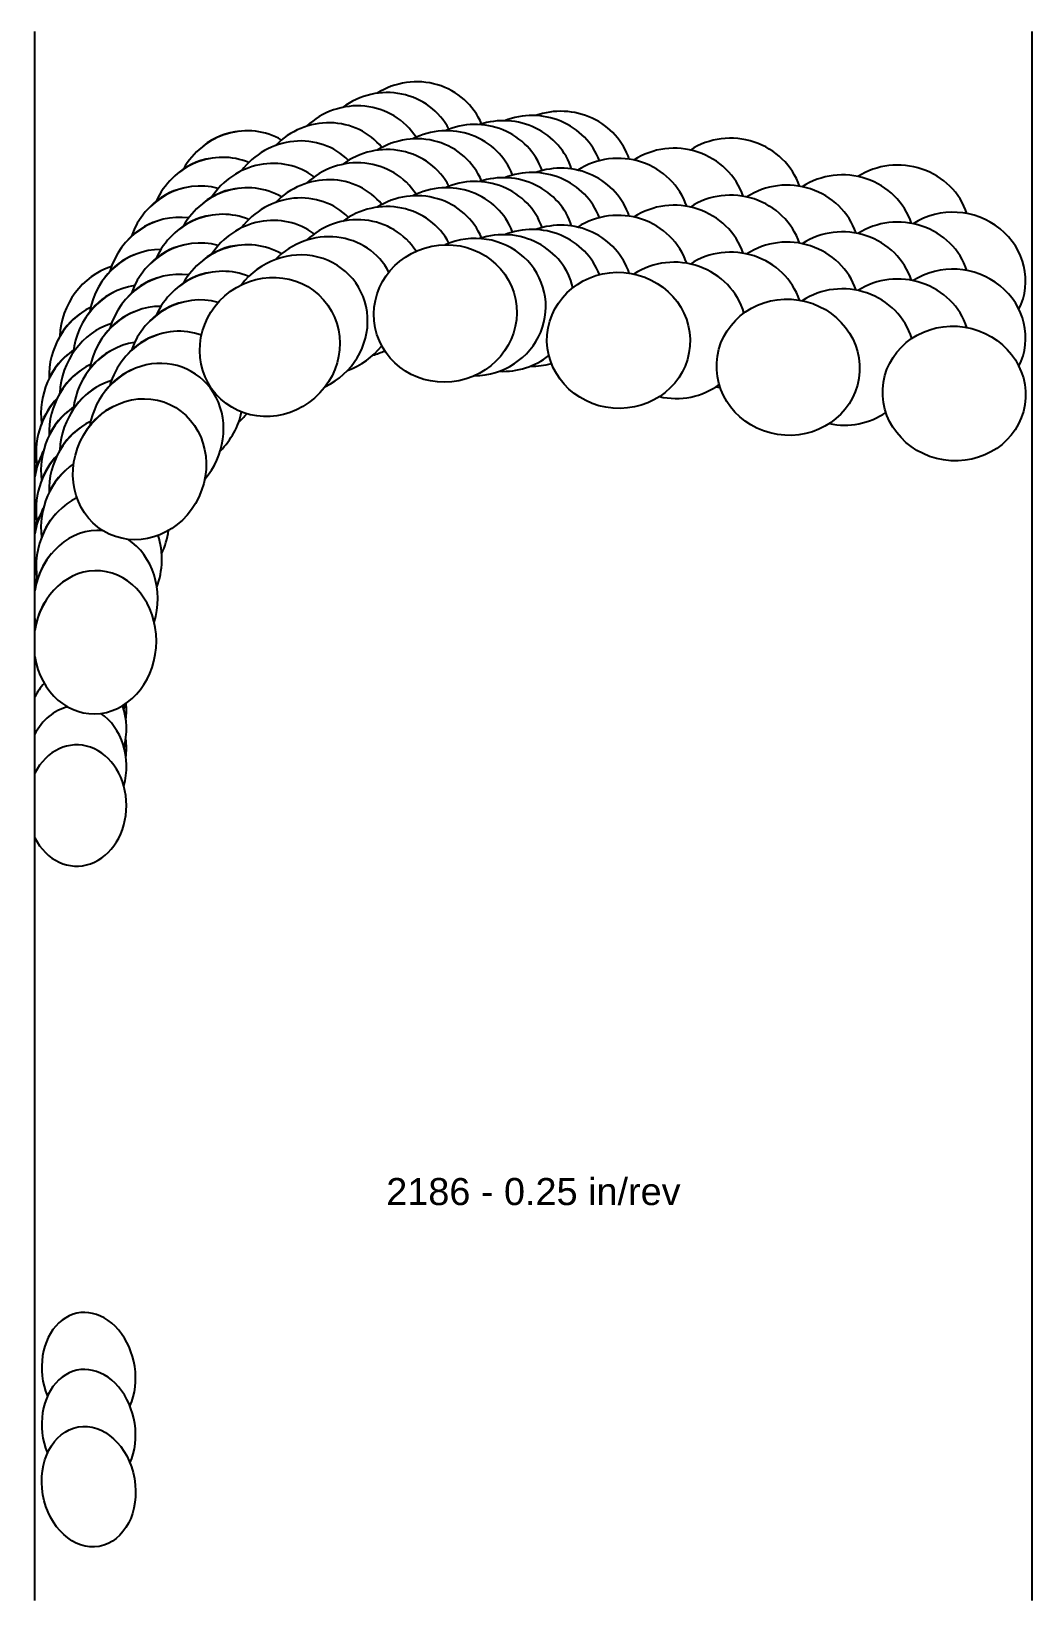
# Model space of a CAD drawing. Header units: inches. Extents: x -4.39 to 0, y -5.68 to 1.21.
import ezdxf
from ezdxf.enums import TextEntityAlignment as Align

# ---------------------------------------------------------------- set-up
doc = ezdxf.new("R2010")
doc.units = ezdxf.units.IN
doc.header["$MEASUREMENT"] = 0
for name, color, linetype, true_color in [('Blade_1', 30, 'Continuous', 0xff7f00), ('Blade_2', 7, 'Continuous', 0xcccc00), ('Blade_3', 7, 'Continuous', 0x00cc00), ('Blade_4', 7, 'Continuous', 0x00cccc), ('Blade_5', 7, 'Continuous', 0x0066cc), ('Blade_6', 190, 'Continuous', 0x7f00ff)]:
    doc.layers.add(name, color=color, linetype=linetype, true_color=true_color)
doc.layers.add('Gage_Line', color=7, linetype='Continuous')
doc.styles.get("Standard").update_dxf_attribs({"font": 'arial.ttf'})

msp = doc.modelspace()

# ---------------------------------------------------------------- linework, layer by layer
at = {"layer": 'Blade_1'}
for centre, major_axis, ratio, start_param, end_param in [((-2.573708, 0.468043), (0.307761, 0.062282), 0.95884938, 6.43896076, 8.13672671), ((-3.34391, 0.321187), (0.236009, 0.207113), 0.95036359, 6.47324603, 8.13831128), ((-1.814105, 0.34999), (0.313, -0.025044), 0.95078467, 6.66723961, 8.53651067), ((-2.573708, 0.218043), (0.307761, 0.062282), 0.95884938, 6.43896076, 8.13672671), ((-1.070303, 0.232099), (0.310134, -0.04912), 0.95105653, 6.74827602, 8.61764348), ((-1.814105, 0.09999), (0.313, -0.025044), 0.95078467, 6.66723961, 8.53651067), ((-0.342001, 0.116799), (0.310134, -0.04912), 0.93969264, 5.99414583, 8.61281781), ((-3.34391, 0.071187), (0.236009, 0.207113), 0.95036359, 6.47324603, 8.13831128), ((-1.070303, -0.017901), (0.310134, -0.04912), 0.95105653, 6.74827602, 8.61764348), ((-0.342001, -0.133201), (0.310134, -0.04912), 0.93969264, 5.99414583, 8.61281781), ((-3.915112, -0.215323), (0.133418, 0.284246), 0.91488843, 6.83229216, 8.21928502), ((-3.953157, -0.175043), (0.126441, 0.234027), 0.87837854, 0.87412803, 1.49051006), ((-3.915112, -0.465323), (0.133418, 0.284246), 0.91488843, 6.83229216, 8.21517703), ((-3.953157, -0.425043), (0.126441, 0.234027), 0.87837854, 0.87412803, 1.49051006), ((-3.953157, -0.675043), (0.126441, 0.234027), 0.87837854, 0.87412803, 1.49051006), ((-4.110412, -0.974741), (0.017985, 0.313485), 0.85642332, 7.64191794, 7.73794759), ((-4.161125, -0.954515), (0.024705, 0.26485), 0.81006969, 1.41235047, 1.4212665), ((-4.110412, -1.224741), (0.017985, 0.313485), 0.85642332, 7.64191794, 7.73794759), ((-4.110412, -1.474741), (0.017985, 0.313485), 0.85642332, 1.82060559, 7.73794759), ((-4.161125, -1.204515), (0.024705, 0.26485), 0.81006969, 1.41235047, 1.4212665), ((-4.161125, -1.454515), (0.024705, 0.26485), 0.81006969, 0.95056167, 1.4212665), ((-4.190513, -2.190825), (0, 0.266), 0.81915209, 2.13187732, 7.2929012), ((-4.190513, -1.940825), (0, 0.266), 0.81915209, 4.56341781, 4.87291615), ((-4.138312, -4.67953), (-0.04619, 0.261959), 0.76604451, 3.99131569, 8.12257971), ((-4.138312, -4.92953), (-0.04619, 0.261959), 0.76604451, 3.99131569, 8.12257971)]:
    msp.add_ellipse(centre, major_axis=major_axis, ratio=ratio, start_param=start_param, end_param=end_param, dxfattribs=at)
for centre, major_axis, ratio in [((-2.573708, -0.031957), (0.307761, 0.062282), 0.95884938), ((-3.34391, -0.178813), (0.236009, 0.207113), 0.95036359), ((-1.814105, -0.15001), (0.313, -0.025044), 0.95078467), ((-1.070303, -0.267901), (0.310134, -0.04912), 0.95105653), ((-0.342001, -0.383201), (0.310134, -0.04912), 0.93969264), ((-3.915112, -0.715323), (0.133418, 0.284246), 0.91488843), ((-4.138312, -5.17953), (-0.04619, 0.261959), 0.76604451)]:
    msp.add_ellipse(centre, major_axis=major_axis, ratio=ratio, dxfattribs=at)
at = {"layer": 'Blade_2'}
for centre, major_axis, ratio, start_param, end_param in [((-2.446707, 0.49585), (0.311639, 0.038433), 0.95931184, 6.49085674, 8.15816634), ((-3.22321, 0.420773), (0.253562, 0.185208), 0.95099602, 6.43191422, 8.16492859), ((-2.446707, 0.24585), (0.311639, 0.038433), 0.95931184, 6.49085674, 8.15816634), ((-3.22321, 0.170773), (0.253562, 0.185208), 0.95099602, 6.43191422, 8.16492859), ((-2.446707, -0.00415), (0.311639, 0.038433), 0.95931184, 4.59544864, 8.15816634), ((-3.842412, -0.059588), (0.149592, 0.276076), 0.92494281, 6.74191143, 8.20679751), ((-3.877583, -0.016711), (0.141025, 0.225539), 0.89047829, 0.86165869, 1.49575266), ((-3.22321, -0.079227), (0.253562, 0.185208), 0.95099602, 4.51652415, 8.16492859), ((-3.842412, -0.309588), (0.149592, 0.276076), 0.92494281, 6.74191143, 8.20679751), ((-3.877583, -0.266711), (0.141025, 0.225539), 0.89047829, 0.86165869, 1.49575266), ((-3.842412, -0.559588), (0.149592, 0.276076), 0.92494281, 4.47589076, 8.20679751), ((-3.877583, -0.516711), (0.141025, 0.225539), 0.89047829, 0.86165869, 1.49575266), ((-4.107712, -0.797208), (0.042666, 0.311088), 0.864945, 7.44852294, 7.8165371), ((-4.156688, -0.772576), (0.046124, 0.26197), 0.81986709, 1.17640761, 1.46092119), ((-4.107712, -0.797208), (0.042666, 0.311088), 0.864945, 8.20593898, 8.29043793), ((-4.107712, -1.047208), (0.042666, 0.311088), 0.864945, 7.44852294, 7.8165371), ((-4.156688, -1.022576), (0.046124, 0.26197), 0.81986709, 1.17640761, 1.46092119), ((-4.107712, -1.297208), (0.042666, 0.311088), 0.864945, 6.32198078, 7.8165371), ((-4.107712, -1.297208), (0.042666, 0.311088), 0.864945, 4.53471807, 5.89792896), ((-4.156688, -1.272576), (0.046124, 0.26197), 0.81986709, 0.92897636, 1.46092119), ((-4.107712, -1.047208), (0.042666, 0.311088), 0.864945, 8.20593898, 8.29043793), ((-4.107712, -1.297208), (0.042666, 0.311088), 0.864945, 8.20593898, 8.29043793), ((-4.190513, -2.019785), (0, 0.266), 0.81915209, 6.46630918, 7.2929012), ((-4.190513, -2.019785), (0, 0.266), 0.81915209, 4.38507212, 5.78048449), ((-4.190513, -1.769785), (0, 0.266), 0.81915209, 4.55001122, 4.81606357)]:
    msp.add_ellipse(centre, major_axis=major_axis, ratio=ratio, start_param=start_param, end_param=end_param, dxfattribs=at)
at = {"layer": 'Blade_3'}
for centre, major_axis, ratio, start_param, end_param in [((-3.098009, 0.501801), (0.269301, 0.161471), 0.95162599, 6.41899202, 8.1264116), ((-2.320207, 0.513912), (0.313823, 0.010547), 0.95478558, 6.54543787, 8.15781023), ((-1.566105, 0.39404), (0.310947, -0.043684), 0.95104261, 6.72992087, 8.59881321), ((-3.098009, 0.251801), (0.269301, 0.161471), 0.95162599, 6.41899202, 8.1264116), ((-2.320207, 0.263912), (0.313823, 0.010547), 0.95478558, 6.54543787, 8.15781023), ((-0.827602, 0.277032), (0.310134, -0.04912), 0.95105653, 6.74137804, 8.61665159), ((-1.566105, 0.14404), (0.310947, -0.043684), 0.95104261, 6.72992087, 8.59881321), ((-3.759711, 0.081896), (0.16735, 0.265688), 0.9315029, 6.67678469, 8.15522715), ((-3.791839, 0.127083), (0.15629, 0.215243), 0.89840903, 0.86199112, 1.5017205), ((-3.098009, 0.001801), (0.269301, 0.161471), 0.95162599, 6.23042179, 8.1264116), ((-2.320207, 0.013912), (0.313823, 0.010547), 0.95478558, 6.47598032, 8.15781023), ((-0.827602, 0.027032), (0.310134, -0.04912), 0.95105653, 6.74137804, 8.61665159), ((-1.566105, -0.10596), (0.310947, -0.043684), 0.95104261, 6.68745096, 8.59881321), ((-3.759711, -0.168104), (0.16735, 0.265688), 0.9315029, 6.67678469, 8.15522715), ((-3.791839, -0.122917), (0.15629, 0.215243), 0.89840903, 0.86199112, 1.5017205), ((-0.827602, -0.222968), (0.310134, -0.04912), 0.95105653, 6.72441932, 8.61665159), ((-3.759711, -0.418104), (0.16735, 0.265688), 0.9315029, 6.47925766, 8.15522715), ((-3.791839, -0.372917), (0.15629, 0.215243), 0.89840903, 0.86199112, 1.5017205), ((-3.098009, 0.001801), (0.269301, 0.161471), 0.95162599, 4.50296739, 5.10479611), ((-2.320207, 0.013912), (0.313823, 0.010547), 0.95478558, 4.62638507, 5.37321666), ((-1.566105, -0.10596), (0.310947, -0.043684), 0.95104261, 4.62369866, 5.51058677), ((-4.093212, -0.627434), (0.06218, 0.307782), 0.87327198, 7.23730542, 8.2715913), ((-4.140496, -0.599382), (0.063148, 0.258396), 0.82948016, 0.9397593, 1.47047313), ((-3.759711, -0.418104), (0.16735, 0.265688), 0.9315029, 4.46620925, 5.09321687), ((-0.827602, -0.222968), (0.310134, -0.04912), 0.95105653, 4.6621907, 5.4983546), ((-4.093212, -0.877434), (0.06218, 0.307782), 0.87327198, 7.23730542, 8.2715913), ((-4.140496, -0.849382), (0.063148, 0.258396), 0.82948016, 0.9397593, 1.47047313), ((-4.093212, -1.127434), (0.06218, 0.307782), 0.87327198, 6.86798865, 8.2715913), ((-4.140496, -1.099382), (0.063148, 0.258396), 0.82948016, 0.91699594, 1.47047313), ((-4.093212, -1.127434), (0.06218, 0.307782), 0.87327198, 4.54075549, 5.28653907), ((-4.190513, -1.855791), (0, 0.266), 0.81915209, 6.99844769, 7.2929012), ((-4.190513, -1.855791), (0, 0.266), 0.81915209, 4.39902647, 5.11048453)]:
    msp.add_ellipse(centre, major_axis=major_axis, ratio=ratio, start_param=start_param, end_param=end_param, dxfattribs=at)
at = {"layer": 'Blade_4'}
for centre, major_axis, ratio, start_param, end_param in [((-2.969309, 0.575797), (0.280523, 0.141077), 0.95716751, 6.37537963, 8.16001577), ((-2.193707, 0.53675), (0.31399, 0.002538), 0.95517121, 6.6203282, 8.23955791), ((-2.969309, 0.325797), (0.280523, 0.141077), 0.95716751, 6.37537963, 8.16001577), ((-3.667711, 0.21992), (0.184541, 0.254049), 0.93783366, 6.61233579, 8.16577076), ((-2.193707, 0.28675), (0.31399, 0.002538), 0.95517121, 6.6203282, 8.23955791), ((-3.69664, 0.267253), (0.170965, 0.203782), 0.90612041, 0.85750754, 1.51323184), ((-2.969309, 0.075797), (0.280523, 0.141077), 0.95716751, 6.37537963, 8.16001577), ((-2.193707, 0.03675), (0.31399, 0.002538), 0.95517121, 6.6203282, 8.23955791), ((-3.667711, -0.03008), (0.184541, 0.254049), 0.93783366, 6.61233579, 8.16577076), ((-3.69664, 0.017253), (0.170965, 0.203782), 0.90612041, 0.85750754, 1.51323184), ((-3.667711, -0.28008), (0.184541, 0.254049), 0.93783366, 6.61233579, 8.16577076), ((-3.69664, -0.232747), (0.170965, 0.203782), 0.90612041, 0.85750754, 1.51323184), ((-4.066412, -0.454713), (0.078417, 0.304051), 0.88910623, 7.07771911, 8.27397795), ((-2.969309, 0.075797), (0.280523, 0.141077), 0.95716751, 4.51666337, 4.69249369), ((-4.111767, -0.423333), (0.078149, 0.254261), 0.84792817, 0.90058444, 1.47075169), ((-2.193707, 0.03675), (0.31399, 0.002538), 0.95517121, 4.68147395, 4.98000829), ((-4.066412, -0.704713), (0.078417, 0.304051), 0.88910623, 7.07771911, 8.27397795), ((-4.111767, -0.673333), (0.078149, 0.254261), 0.84792817, 0.90058444, 1.47075169), ((-3.667711, -0.28008), (0.184541, 0.254049), 0.93783366, 4.47133644, 4.63597205), ((-4.066412, -0.954713), (0.078417, 0.304051), 0.88910623, 7.07771911, 8.27397795), ((-4.111767, -0.923333), (0.078149, 0.254261), 0.84792817, 0.90058444, 1.47075169), ((-4.066412, -0.954713), (0.078417, 0.304051), 0.88910623, 4.50343971, 4.84337746), ((-4.190513, -1.686935), (0, 0.266), 0.81915209, 7.28411273, 7.2929012), ((-4.190513, -1.686935), (0, 0.266), 0.81915209, 4.38940439, 4.49191624)]:
    msp.add_ellipse(centre, major_axis=major_axis, ratio=ratio, start_param=start_param, end_param=end_param, dxfattribs=at)
at = {"layer": 'Blade_5'}
for centre, major_axis, ratio, start_param, end_param in [((-2.838209, 0.634715), (0.292544, 0.11408), 0.9577629, 6.38435657, 8.13501456), ((-2.067106, 0.556923), (0.313897, -0.008039), 0.95026348, 6.60954022, 8.23970799), ((-2.838209, 0.384715), (0.292544, 0.11408), 0.9577629, 6.38435657, 8.13501456), ((-1.318204, 0.438066), (0.310134, -0.04912), 0.95105653, 6.74836614, 8.61745472), ((-3.567111, 0.346159), (0.201016, 0.241223), 0.94390669, 6.56198798, 8.1368583), ((-3.5927, 0.395351), (0.184926, 0.191202), 0.91358471, 0.85793853, 1.5222663), ((-0.584802, 0.321866), (0.310134, -0.04912), 0.94551859, 6.73771236, 8.61047212), ((-2.067106, 0.306923), (0.313897, -0.008039), 0.95026348, 6.60954022, 8.23970799), ((-1.318204, 0.188066), (0.310134, -0.04912), 0.95105653, 6.74836614, 8.61745472), ((-2.838209, 0.134715), (0.292544, 0.11408), 0.9577629, 6.38435657, 8.13501456), ((-3.567111, 0.096159), (0.201016, 0.241223), 0.94390669, 6.56198798, 8.1368583), ((-3.5927, 0.145351), (0.184926, 0.191202), 0.91358471, 0.85793853, 1.5222663), ((-2.067106, 0.056923), (0.313897, -0.008039), 0.95026348, 6.60954022, 8.23970799), ((-0.584802, 0.071866), (0.310134, -0.04912), 0.94551859, 6.73771236, 8.61047212), ((-1.318204, -0.061934), (0.310134, -0.04912), 0.95105653, 6.74836614, 8.61745472), ((-3.567111, -0.153841), (0.201016, 0.241223), 0.94390669, 6.56198798, 8.1368583), ((-3.5927, -0.104649), (0.184926, 0.191202), 0.91358471, 0.85793853, 1.5222663), ((-0.584802, -0.178134), (0.310134, -0.04912), 0.94551859, 6.73771236, 8.61047212), ((-4.027512, -0.28799), (0.097678, 0.298421), 0.89679211, 7.0003052, 8.23496702), ((-4.070656, -0.253462), (0.094917, 0.248489), 0.85693268, 0.89157181, 1.47912026), ((-4.027512, -0.53799), (0.097678, 0.298421), 0.89679211, 7.0003052, 8.23496702), ((-4.070656, -0.503462), (0.094917, 0.248489), 0.85693268, 0.89157181, 1.50159449), ((-1.318204, -0.061934), (0.310134, -0.04912), 0.95105653, 4.6448504, 4.70103446), ((-0.584802, -0.178134), (0.310134, -0.04912), 0.94551859, 4.66733649, 4.68429397), ((-4.027512, -0.78799), (0.097678, 0.298421), 0.89679211, 7.0003052, 8.23496702), ((-4.070656, -0.753462), (0.094917, 0.248489), 0.85693268, 0.89157181, 1.50159449), ((-4.190513, -1.020756), (0, 0.266), 0.81915209, 7.28198446, 7.2929012), ((-4.190513, -1.270756), (0, 0.266), 0.81915209, 7.28198446, 7.2929012), ((-4.190513, -1.520756), (0, 0.266), 0.81915209, 7.28198446, 7.2929012)]:
    msp.add_ellipse(centre, major_axis=major_axis, ratio=ratio, start_param=start_param, end_param=end_param, dxfattribs=at)
at = {"layer": 'Blade_6'}
for centre, major_axis, ratio, start_param, end_param in [((-2.706008, 0.682629), (0.302035, 0.085854), 0.95832473, 6.39245378, 8.15135274), ((-3.45881, 0.46388), (0.221054, 0.223005), 0.94452264, 6.51677248, 8.13774923), ((-3.48099, 0.514753), (0.200262, 0.175075), 0.91418088, 0.87289795, 1.54403164), ((-2.706008, 0.432629), (0.302035, 0.085854), 0.95832473, 6.39245378, 8.15135274), ((-3.45881, 0.21388), (0.221054, 0.223005), 0.94452264, 6.51677248, 8.13774923), ((-3.48099, 0.264753), (0.200262, 0.175075), 0.91418088, 0.87289795, 1.54403164), ((-2.706008, 0.182629), (0.302035, 0.085854), 0.95832473, 6.39245378, 8.15135274), ((-3.45881, -0.03612), (0.221054, 0.223005), 0.94452264, 6.51677248, 8.13774923), ((-3.48099, 0.014753), (0.200262, 0.175075), 0.91418088, 0.87289795, 1.54403164), ((-3.976912, -0.124), (0.116652, 0.291528), 0.90427371, 6.91578952, 8.22717505), ((-3.976912, -0.374), (0.116652, 0.291528), 0.90427371, 6.91578952, 8.22717505), ((-3.976912, -0.624), (0.116652, 0.291528), 0.90427371, 6.91578952, 8.22717505), ((-4.017621, -0.586503), (0.111382, 0.241558), 0.86574304, 0.88432697, 1.48722038), ((-4.190513, -0.853289), (0, 0.266), 0.81915209, 7.21479196, 7.2929012), ((-4.190513, -1.103289), (0, 0.266), 0.81915209, 7.21479196, 7.2929012), ((-4.190513, -1.353289), (0, 0.266), 0.81915209, 7.21479196, 7.2929012)]:
    msp.add_ellipse(centre, major_axis=major_axis, ratio=ratio, start_param=start_param, end_param=end_param, dxfattribs=at)
at = {"layer": 'Gage_Line'}
for p, q in [((-4.375, -5.67953), (-4.375, 1.205768)), ((0, -5.67953), (0, 1.205768))]:
    msp.add_line(p, q, dxfattribs=at)

# ---------------------------------------------------------------- texts
msp.add_text('2186 - 0.25 in/rev', height=0.11875).set_placement((-2.1875, -3.884647), align=Align.MIDDLE_CENTER)

doc.saveas('drawing.dxf')
